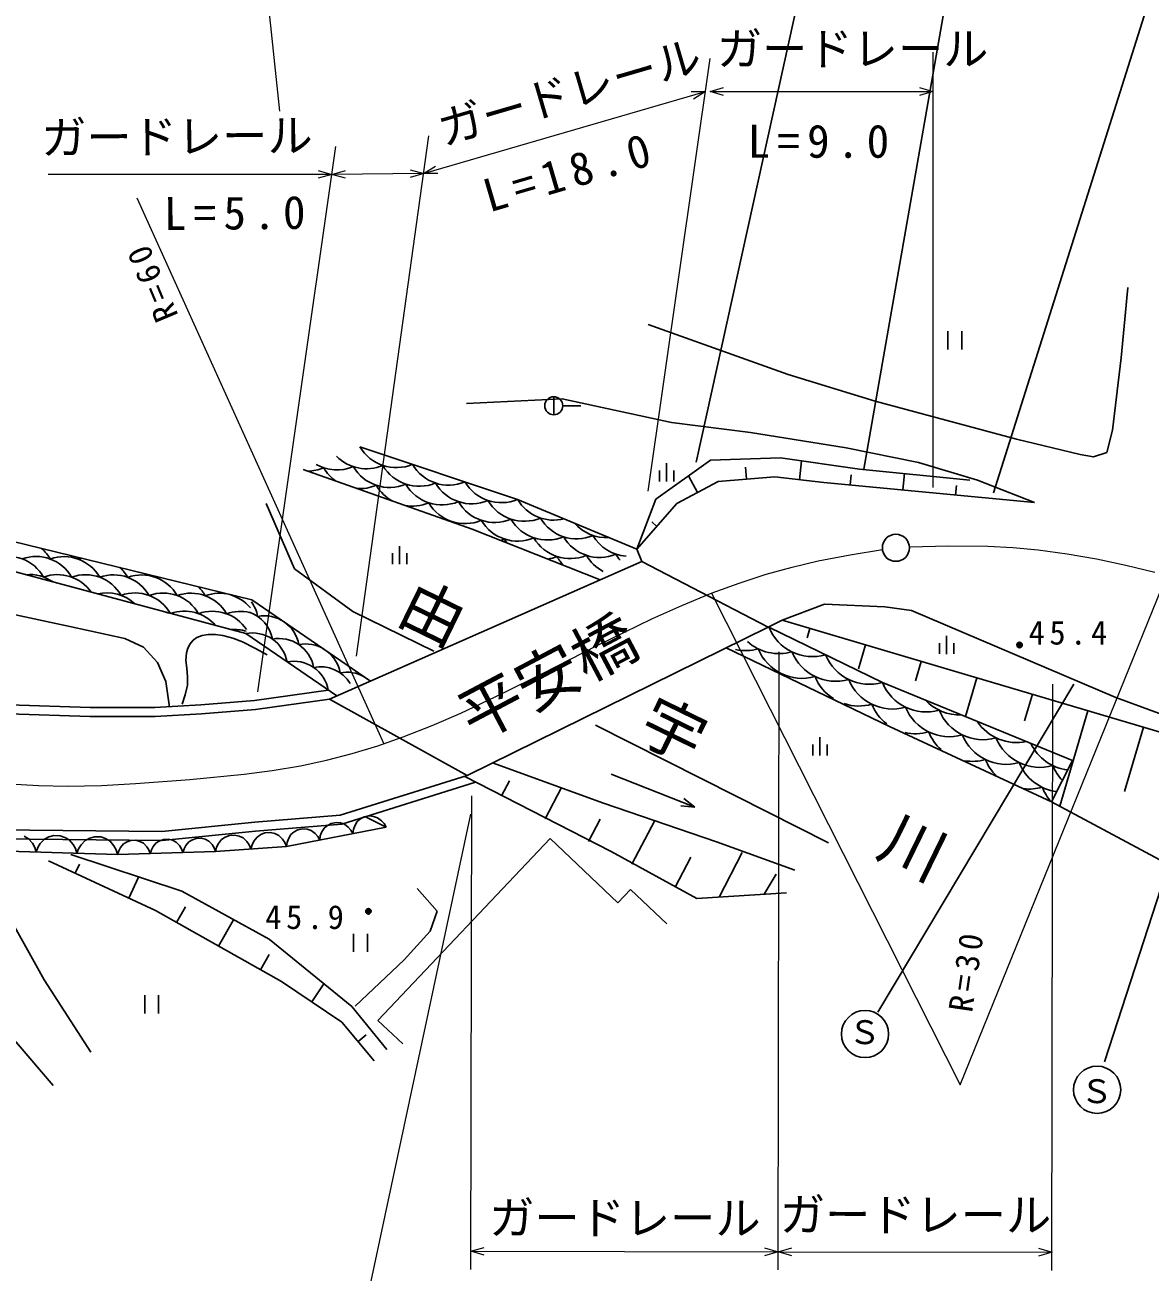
# Model space of a CAD drawing. Units: millimetres, scale not verified. Extents: x 40000 to 680000, y 20000 to 380000.
# Drawn here: x 421496 to 483676, y 250475 to 319401 of the extents above; entities that cross this region are included whole.
import ezdxf
from ezdxf.enums import TextEntityAlignment as Align

# ---------------------------------------------------------------- set-up
doc = ezdxf.new("R2010")
doc.units = ezdxf.units.MM
doc.header["$LTSCALE"] = 1000
doc.linetypes.add('CHAIN', pattern=[18.5, 12, -1.5, 3.5, -1.5])
for name, color, linetype, lineweight in [('M-BGD', 7, 'Continuous', 25), ('M-BMK', 2, 'CHAIN', 13), ('M-BMK-SRVR', 3, 'Continuous', 25), ('M-STR-HTXT', 7, 'Continuous', 13), ('M-STR-STR1', 1, 'Continuous', 25), ('M-STR-STRC', 7, 'Continuous', 25)]:
    doc.layers.add(name, color=color, linetype=linetype, lineweight=lineweight)
doc.layers.add('M-BGD-HTXT', color=7, linetype='Continuous')
doc.styles.add('ＭＳ ゴシック', font='')
doc.styles.get('ＭＳ ゴシック').set_extended_font_data('MS Gothic')

msp = doc.modelspace()

# ---------------------------------------------------------------- linework, layer by layer
at = {"layer": 'M-BGD'}
for p, q in [((482086, 301007), (482455, 304884)), ((455930, 302853), (463684, 300084)), ((472500, 302471), (472500, 301471)), ((473267, 301471), (473267, 302471)), ((481594, 297007), (482086, 301007)), ((463684, 300084), (468485, 298607)), ((445898, 298484), (451191, 298730)), ((450723, 298853), (450723, 297858)), ((451191, 298730), (457222, 297437)), ((468485, 298607), (476301, 296514)), ((451223, 298355), (452223, 298355)), ((457222, 297437), (461592, 296884)), ((461592, 296884), (466885, 296022)), ((476301, 296514), (479809, 295653)), ((481286, 295776), (481594, 297007)), ((440007, 296086), (448717, 293182)), ((466885, 296022), (470885, 295222)), ((480547, 295530), (481286, 295776)), ((456361, 293191), (459376, 295345)), ((456956, 295173), (456956, 294173)), ((459376, 295345), (463253, 295468)), ((463253, 295468), (467623, 294853)), ((464300, 294268), (464417, 295304)), ((470885, 295222), (474147, 294237)), ((479809, 295653), (480547, 295530)), ((436868, 294830), (446206, 291535)), ((456556, 294776), (456556, 294176)), ((457356, 294776), (457356, 294176)), ((458668, 293560), (458170, 294483)), ((462946, 294422), (459807, 294176)), ((461376, 294299), (461324, 294963)), ((465654, 294114), (462946, 294422)), ((467108, 293976), (467161, 294538)), ((467623, 294853), (473716, 294237)), ((470016, 293699), (470102, 294602)), ((459807, 294176), (457530, 292945)), ((477285, 293006), (465654, 294114)), ((472924, 293422), (472974, 293954)), ((474147, 294237), (477285, 293006)), ((434828, 292947), (436397, 289338)), ((448717, 293182), (455308, 290436)), ((455308, 290436), (456361, 293191)), ((457530, 292945), (455308, 290436)), ((456419, 291690), (456136, 291941)), ((418630, 291392), (434035, 287637)), ((446206, 291535), (453292, 288733)), ((441800, 290203), (441800, 289603)), ((442200, 290601), (442200, 289601)), ((442600, 290203), (442600, 289603)), ((455308, 290436), (455595, 289747)), ((433703, 285760), (418244, 289901)), ((436397, 289338), (439615, 286983)), ((434035, 287637), (440585, 283138)), ((420456, 286915), (423970, 286155)), ((439615, 286983), (444087, 284786)), ((463346, 286498), (465681, 287392)), ((465681, 287392), (469009, 287243)), ((469009, 287243), (470499, 287044)), ((470499, 287044), (481776, 282226)), ((423970, 286155), (427010, 285490)), ((462563, 286118), (463346, 286498)), ((468883, 283060), (462606, 286120)), ((463346, 286498), (484853, 280137)), ((427010, 285490), (428054, 285015)), ((430623, 285205), (430791, 285395)), ((430791, 285395), (431003, 285544)), ((431003, 285544), (431293, 285654)), ((431293, 285654), (431613, 285709)), ((431613, 285709), (432026, 285714)), ((432026, 285714), (432434, 285659)), ((432434, 285659), (432987, 285509)), ((432987, 285509), (433518, 285302)), ((438729, 282320), (433703, 285760)), ((464882, 286043), (464729, 285524)), ((472430, 285634), (472430, 284634)), ((428054, 285015), (428814, 284160)), ((430395, 284279), (430417, 284703)), ((430417, 284703), (430489, 284957)), ((430489, 284957), (430623, 285205)), ((433518, 285302), (434208, 284964)), ((434208, 284964), (434890, 284585)), ((460248, 284977), (469275, 280628)), ((467955, 285135), (467563, 283809)), ((472030, 285237), (472030, 284637)), ((472830, 285237), (472830, 284637)), ((428814, 284160), (429289, 283115)), ((430434, 283852), (430395, 284279)), ((471027, 284226), (470710, 283154)), ((430484, 283371), (430434, 283852)), ((430473, 282908), (430484, 283371)), ((474100, 283318), (473467, 281179)), ((429289, 283115), (429479, 281691)), ((430355, 282373), (430473, 282908)), ((434184, 282073), (438262, 282640)), ((479398, 278744), (468883, 283060)), ((430179, 281858), (430355, 282373)), ((431225, 281824), (434184, 282073)), ((434239, 281576), (438330, 282145)), ((477172, 282409), (476737, 280937)), ((481776, 282226), (485054, 281034)), ((420597, 281325), (425083, 281183)), ((420623, 281824), (425091, 281683)), ((425091, 281683), (428672, 281683)), ((428672, 281683), (431225, 281824)), ((428686, 281183), (431260, 281326)), ((431260, 281326), (434239, 281576)), ((480244, 281500), (478683, 276221)), ((425083, 281183), (428686, 281183)), ((453032, 280706), (460801, 276783)), ((469275, 280628), (478221, 276469)), ((483317, 280592), (482267, 277041)), ((465430, 280029), (465430, 279029)), ((465030, 279632), (465030, 279032)), ((465830, 279632), (465830, 279032)), ((447334, 278613), (453469, 276382)), ((478221, 276469), (479398, 278744)), ((438910, 275719), (445935, 277923)), ((445798, 277855), (453886, 273724)), ((458524, 276173), (453886, 277997)), ((439006, 275225), (446403, 277546)), ((447840, 276793), (448274, 277618)), ((450238, 275532), (451143, 277254)), ((409608, 276495), (423050, 260788)), ((457905, 276648), (458524, 276173)), ((460801, 276783), (465901, 274193)), ((478221, 276469), (492329, 268902)), ((434193, 275340), (438910, 275719)), ((453469, 276382), (459723, 274245)), ((458524, 276173), (457748, 276249)), ((429062, 274824), (434193, 275340)), ((434238, 274842), (439006, 275225)), ((441458, 275065), (435949, 273997)), ((438209, 275164), (438029, 275015)), ((438412, 275275), (438209, 275164)), ((438696, 275330), (438412, 275275)), ((438926, 275303), (438696, 275330)), ((439149, 275232), (438926, 275303)), ((439367, 275064), (439149, 275232)), ((439512, 274907), (439367, 275064)), ((439725, 275134), (439654, 274934)), ((439865, 275371), (439725, 275134)), ((440046, 275520), (439865, 275371)), ((440248, 275631), (440046, 275520)), ((440533, 275686), (440248, 275631)), ((441458, 275065), (440314, 275635)), ((440762, 275659), (440533, 275686)), ((440986, 275588), (440762, 275659)), ((441204, 275420), (440986, 275588)), ((441349, 275263), (441204, 275420)), ((441458, 275065), (441349, 275263)), ((452635, 274271), (453288, 275512)), ((455033, 273010), (456303, 275426)), ((419729, 274927), (429062, 274824)), ((419785, 274426), (429084, 274323)), ((421695, 274426), (421451, 274569)), ((421907, 274172), (421695, 274426)), ((422573, 274400), (422346, 274159)), ((422825, 274527), (422573, 274400)), ((423092, 274604), (422825, 274527)), ((423441, 274593), (423092, 274604)), ((423703, 274501), (423441, 274593)), ((423947, 274358), (423703, 274501)), ((424159, 274103), (423947, 274358)), ((424826, 274331), (424598, 274090)), ((425077, 274459), (424826, 274331)), ((425345, 274535), (425077, 274459)), ((425694, 274525), (425345, 274535)), ((425956, 274432), (425694, 274525)), ((426199, 274289), (425956, 274432)), ((427354, 274331), (427144, 274256)), ((427633, 274340), (427354, 274331)), ((427847, 274279), (427633, 274340)), ((429156, 274388), (428946, 274314)), ((429084, 274323), (434238, 274842)), ((429435, 274397), (429156, 274388)), ((429649, 274336), (429435, 274397)), ((429851, 274234), (429649, 274336)), ((430749, 274371), (430554, 274257)), ((430958, 274445), (430749, 274371)), ((431238, 274454), (430958, 274445)), ((431451, 274394), (431238, 274454)), ((431653, 274292), (431451, 274394)), ((432361, 274382), (432185, 274152)), ((432569, 274514), (432361, 274382)), ((432795, 274604), (432569, 274514)), ((433099, 274626), (432795, 274604)), ((433335, 274568), (433099, 274626)), ((433559, 274466), (433335, 274568)), ((433765, 274263), (433559, 274466)), ((434324, 274519), (434148, 274290)), ((434532, 274652), (434324, 274519)), ((434757, 274742), (434532, 274652)), ((435062, 274763), (434757, 274742)), ((435297, 274706), (435062, 274763)), ((435522, 274603), (435297, 274706)), ((435728, 274401), (435522, 274603)), ((435859, 274218), (435728, 274401)), ((436052, 274422), (435981, 274223)), ((436192, 274659), (436052, 274422)), ((436373, 274808), (436192, 274659)), ((436575, 274919), (436373, 274808)), ((436860, 274974), (436575, 274919)), ((437089, 274947), (436860, 274974)), ((437312, 274876), (437089, 274947)), ((437531, 274709), (437312, 274876)), ((437676, 274551), (437531, 274709)), ((437785, 274353), (437676, 274551)), ((437818, 274578), (437785, 274353)), ((437889, 274778), (437818, 274578)), ((438029, 275015), (437889, 274778)), ((439622, 274709), (439512, 274907)), ((439654, 274934), (439622, 274709)), ((450525, 274432), (441001, 264383)), ((454263, 270890), (450525, 274432)), ((426617, 273550), (419860, 273755)), ((422035, 273948), (421907, 274172)), ((422112, 273687), (422035, 273948)), ((422210, 273943), (422112, 273687)), ((422346, 274159), (422210, 273943)), ((424288, 273880), (424159, 274103)), ((424364, 273618), (424288, 273880)), ((424462, 273874), (424364, 273618)), ((424598, 274090), (424462, 273874)), ((426412, 274035), (426199, 274289)), ((426540, 273811), (426412, 274035)), ((426617, 273550), (426540, 273811)), ((426682, 273759), (426617, 273550)), ((432023, 273722), (426617, 273550)), ((426780, 273938), (426682, 273759)), ((426949, 274142), (426780, 273938)), ((427144, 274256), (426949, 274142)), ((428049, 274177), (427847, 274279)), ((428231, 273984), (428049, 274177)), ((428345, 273812), (428231, 273984)), ((428419, 273607), (428345, 273812)), ((428484, 273817), (428419, 273607)), ((428582, 273996), (428484, 273817)), ((428752, 274199), (428582, 273996)), ((428946, 274314), (428752, 274199)), ((430033, 274042), (429851, 274234)), ((430147, 273869), (430033, 274042)), ((430221, 273664), (430147, 273869)), ((430286, 273874), (430221, 273664)), ((430384, 274053), (430286, 273874)), ((430554, 274257), (430384, 274053)), ((431835, 274099), (431653, 274292)), ((431949, 273927), (431835, 274099)), ((432023, 273722), (431949, 273927)), ((435949, 273997), (432023, 273722)), ((432086, 273953), (432023, 273722)), ((432185, 274152), (432086, 273953)), ((433896, 274080), (433765, 274263)), ((433986, 273859), (433896, 274080)), ((434049, 274091), (433986, 273859)), ((434148, 274290), (434049, 274091)), ((435949, 273997), (435859, 274218)), ((435981, 274223), (435949, 273997)), ((453886, 273724), (458629, 271118)), ((459723, 274245), (464049, 272681)), ((459866, 271196), (461130, 273672)), ((422794, 273205), (428717, 270450)), ((430163, 271518), (424034, 273550)), ((424275, 272516), (424505, 273012)), ((457430, 271748), (458302, 273406)), ((427236, 271139), (427780, 272308)), ((462342, 271352), (463006, 272473)), ((444285, 270426), (443168, 271674)), ((454959, 271625), (454263, 270890)), ((454959, 271625), (456970, 269719)), ((420177, 270898), (422553, 266628)), ((434985, 268866), (430163, 271518)), ((458629, 271118), (463580, 271431)), ((428717, 270450), (435673, 266525)), ((429877, 269796), (430362, 270657)), ((443891, 269309), (444285, 270426)), ((432195, 268487), (433019, 269947)), ((439565, 265147), (434985, 268866)), ((439652, 269173), (439652, 268173)), ((440419, 268173), (440419, 269173)), ((442446, 267733), (443891, 269309)), ((434514, 267179), (434994, 268030)), ((439753, 265171), (442446, 267733)), ((422553, 266628), (425136, 262633)), ((435673, 266525), (439014, 264286)), ((437343, 265405), (438014, 266406)), ((428114, 265774), (428114, 264774)), ((428881, 264774), (428881, 265774)), ((441493, 262771), (439565, 265147)), ((439014, 264286), (440804, 262151)), ((441001, 264383), (442371, 263085)), ((439909, 263219), (440345, 263584))]:
    msp.add_line(p, q, dxfattribs=at)
for centre, radius in [((450723, 298355), 498), ((476462, 285134), 150), ((476462, 285134), 131), ((476462, 285134), 112), ((476462, 285134), 93.8), ((476462, 285134), 75), ((476462, 285134), 56.3), ((476462, 285133), 37.5), ((476462, 285134), 18.8), ((440477, 270414), 150), ((440477, 270414), 131), ((440477, 270414), 112), ((440477, 270414), 93.8), ((440477, 270414), 75), ((440477, 270414), 56.3), ((440477, 270413), 37.5), ((440477, 270414), 18.8)]:
    msp.add_circle(centre, radius, dxfattribs=at)
for centre, radius, start, end in [((442009, 297252), 2317, 210.22675, 292.90338), ((438740, 297124), 2317, 240.07214, 292.90338), ((440374, 297188), 2317, 224.31787, 292.90338), ((443278, 296220), 2317, 210.22675, 292.90338), ((444912, 296284), 2317, 210.22675, 292.90338), ((437106, 297061), 2317, 270.1579, 292.90338), ((440009, 296093), 2317, 210.22675, 235.40918), ((441644, 296157), 2317, 210.22675, 292.90338), ((440009, 296093), 2317, 265.71069, 292.90338), ((442913, 295125), 2317, 210.22675, 241.82959), ((444547, 295189), 2317, 210.22675, 292.90338), ((446181, 295253), 2317, 210.22675, 292.90338), ((447815, 295316), 2317, 210.22675, 292.90338), ((442913, 295125), 2317, 259.29034, 292.90338), ((445816, 294157), 2317, 210.22675, 292.90338), ((447450, 294221), 2317, 210.22675, 292.90338), ((449084, 294285), 2317, 210.22675, 292.90338), ((450718, 294349), 2317, 210.22675, 284.53357), ((448719, 293190), 2317, 210.22675, 292.90338), ((450353, 293253), 2317, 210.22675, 292.90338), ((451988, 293317), 2317, 210.22675, 292.90338), ((453622, 293381), 2317, 220.68671, 274.07361), ((447085, 293126), 2317, 287.32312, 292.90338), ((449988, 292158), 2317, 210.22675, 216.70343), ((451622, 292222), 2317, 210.22675, 292.90338), ((453257, 292286), 2317, 210.22675, 292.90338), ((454891, 292349), 2317, 210.22675, 265.60327), ((420928, 288761), 2264, 29.71927, 49.00604), ((420561, 287765), 2264, 29.71927, 109.8042), ((422111, 287760), 2264, 29.71927, 109.8042), ((423661, 287754), 2264, 29.71927, 109.8042), ((422478, 288755), 2264, 29.71927, 33.10712), ((425211, 287748), 2264, 105.18726, 109.8042), ((449988, 292158), 2317, 280.15393, 292.90338), ((452892, 291190), 2317, 210.22675, 225.77582), ((454526, 291254), 2317, 210.22675, 242.44849), ((456160, 291318), 2317, 210.22675, 220.1626), ((421744, 286764), 2264, 54.84598, 95.16388), ((423294, 286758), 2264, 34.8302, 109.8042), ((424844, 286752), 2264, 29.71927, 109.8042), ((426394, 286746), 2264, 29.71927, 109.8042), ((425211, 287748), 2264, 29.71927, 47.41776), ((427944, 286740), 2264, 29.71927, 109.8042), ((429494, 286734), 2264, 106.69946, 109.8042), ((429494, 286734), 2264, 29.71927, 45.90555), ((426027, 285750), 2264, 46.84872, 103.1611), ((427577, 285744), 2264, 29.99667, 109.8042), ((429127, 285738), 2264, 29.71927, 109.8042), ((430677, 285733), 2264, 29.71927, 109.8042), ((432227, 285727), 2264, 40.23724, 109.8042), ((432445, 286366), 1942, 10.26965, 36.14584), ((428760, 284742), 2264, 72.78317, 77.22665), ((430310, 284737), 2264, 40.55176, 109.45807), ((431860, 284731), 2264, 33.70789, 109.8042), ((433410, 284725), 2264, 77.24005, 109.8042), ((433258, 285110), 1942, 10.26965, 70.3457), ((434724, 284806), 1942, 10.26965, 100.94449), ((465028, 287106), 2615, 202.12994, 285.8916), ((433043, 283729), 2264, 72.44818, 94.58524), ((434072, 283854), 1942, 10.26965, 100.94449), ((435537, 283550), 1942, 10.26965, 100.94449), ((437003, 283246), 1942, 58.28748, 100.94449), ((437003, 283246), 1942, 10.26965, 52.73776), ((461304, 287435), 2615, 258.27582, 285.8916), ((463166, 287270), 2615, 228.28046, 285.8916), ((464443, 285904), 2615, 202.12994, 285.8916), ((466305, 285740), 2615, 202.12994, 285.8916), ((436351, 282294), 1942, 10.26965, 100.94449), ((468167, 285575), 2615, 202.12994, 285.8916), ((437816, 281990), 1942, 31.4483, 100.94449), ((439282, 281686), 1942, 60.31958, 100.94449), ((467581, 284374), 2615, 202.12994, 237.53125), ((469443, 284210), 2615, 202.12994, 285.8916), ((471305, 284045), 2615, 202.12994, 285.8916), ((470029, 285411), 2615, 244.01074, 251.35803), ((473168, 283881), 2615, 223.52307, 271.8457), ((467581, 284374), 2615, 251.82037, 285.8916), ((470720, 282844), 2615, 202.12994, 232.2934), ((472582, 282680), 2615, 202.12994, 285.8916), ((474444, 282515), 2615, 202.12994, 285.8916), ((476306, 282351), 2615, 213.46069, 281.90808), ((470720, 282844), 2615, 257.05823, 285.8916), ((473859, 281314), 2615, 202.12994, 228.67145), ((475721, 281150), 2615, 202.12994, 285.8916), ((477583, 280985), 2615, 202.12994, 285.8916), ((479445, 280821), 2615, 205.52667, 263.0517), ((473859, 281314), 2615, 260.68018, 285.8916), ((476997, 279784), 2615, 202.12994, 225.71539), ((478859, 279619), 2615, 202.12994, 262.31183), ((480722, 279455), 2615, 202.12994, 223.69281), ((476997, 279784), 2615, 263.63623, 285.8916), ((480136, 278254), 2615, 202.12994, 222.95618)]:
    msp.add_arc(centre, radius, start, end, dxfattribs=at)
at = {"layer": 'M-BMK'}
for p, q in [((467098, 290121), (468883, 290418)), ((470375, 290566), (472535, 290609)), ((472535, 290609), (474701, 290592)), ((474701, 290592), (476095, 290521)), ((476095, 290521), (477497, 290388)), ((477497, 290388), (479103, 290170)), ((463891, 289440), (465332, 289781)), ((465332, 289781), (467098, 290121)), ((479103, 290170), (480710, 289890)), ((480710, 289890), (482335, 289553)), ((482335, 289553), (483944, 289158)), ((460959, 288554), (462465, 289041)), ((462465, 289041), (463891, 289440)), ((459483, 288014), (460959, 288554)), ((457799, 287324), (459483, 288014)), ((456146, 286583), (457799, 287324)), ((453122, 285108), (456146, 286583)), ((450131, 283582), (453122, 285108)), ((447866, 282446), (450131, 283582)), ((445580, 281367), (447866, 282446)), ((443996, 280681), (445580, 281367)), ((442390, 280051), (443996, 280681)), ((440995, 279565), (442390, 280051)), ((439588, 279138), (440995, 279565)), ((436716, 278460), (438154, 278768)), ((438154, 278768), (439588, 279138)), ((430608, 277703), (433607, 277991)), ((433607, 277991), (435161, 278195)), ((435161, 278195), (436716, 278460)), ((420637, 277459), (422245, 277362)), ((422245, 277362), (423854, 277326)), ((423854, 277326), (425730, 277371)), ((425730, 277371), (427604, 277475)), ((427604, 277475), (430608, 277703))]:
    msp.add_line(p, q, dxfattribs=at)
at = {"layer": 'M-BMK-SRVR'}
msp.add_circle((469628, 290503), 746, dxfattribs=at)
at = {"layer": 'M-STR-HTXT'}
for p, q in [((434276, 326969), (435555, 314645)), ((471679, 317902), (471679, 293833)), ((455943, 293634), (459358, 317540)), ((443529, 311182), (459098, 315721)), ((458317, 315718), (459098, 315721)), ((459098, 315721), (458438, 315306)), ((459358, 315721), (460108, 315935)), ((460108, 315505), (459358, 315721)), ((459358, 315721), (471679, 315721)), ((470929, 315937), (471679, 315721)), ((471679, 315721), (470929, 315507)), ((439824, 284507), (443820, 313272)), ((434358, 282549), (438680, 312689)), ((443529, 311182), (444190, 311597)), ((438458, 311140), (422783, 311140)), ((437708, 311356), (438458, 311140)), ((438458, 311140), (437708, 310926)), ((438458, 311140), (439206, 311360)), ((443529, 311182), (438458, 311140)), ((439210, 310931), (438458, 311140)), ((442786, 311392), (443538, 311182)), ((443538, 311182), (442789, 310962)), ((444310, 311185), (443529, 311182)), ((427679, 309840), (441327, 279675)), ((473174, 260816), (484607, 288975)), ((459437, 287996), (473174, 260816)), ((463122, 250594), (463176, 284756)), ((478256, 250570), (478307, 282970)), ((446168, 276796), (446127, 250621)), ((436553, 230854), (446133, 275775)), ((446129, 251621), (446879, 251833)), ((446878, 251404), (446129, 251621)), ((446129, 251621), (463123, 251594)), ((463123, 251594), (462373, 251381)), ((462374, 251811), (463123, 251594)), ((463123, 251594), (463874, 251806)), ((463873, 251377), (463123, 251594)), ((463123, 251594), (478258, 251570)), ((477508, 251787), (478258, 251570)), ((478258, 251570), (477507, 251358))]:
    msp.add_line(p, q, dxfattribs=at)
at = {"layer": 'M-STR-STR1'}
for p, q in [((438330, 282145), (455595, 289747)), ((455595, 289747), (462563, 286118)), ((462563, 286118), (445935, 277923)), ((445935, 277923), (438330, 282145))]:
    msp.add_line(p, q, dxfattribs=at)
at = {"layer": 'M-STR-STRC'}
for p, q in [((458591, 295235), (465767, 327727)), ((467855, 294843), (473597, 327596)), ((475032, 293538), (484950, 324987)), ((479469, 282969), (468638, 264830)), ((481165, 262090), (486907, 279837))]:
    msp.add_line(p, q, dxfattribs=at)
for centre in [(467923, 263629), (480749, 260550)]:
    msp.add_circle(centre, 1304, dxfattribs=at)

# ---------------------------------------------------------------- texts
at = {"layer": 'M-BGD', "char_height": 1320, "attachment_point": 7, "style": 'ＭＳ ゴシック'}
for s, insert in [('\\T1.28;45.4', (476962, 285134)), ('\\T1.28;45.9', (434777, 269414))]:
    msp.add_mtext(s, dxfattribs=dict(at, insert=insert))
at = {"layer": 'M-BGD-HTXT', "insert": (441778, 286232), "char_height": 2566, "attachment_point": 7, "rotation": 334, "style": 'ＭＳ ゴシック'}
msp.add_mtext('\\T2.11;由\u3000宇\u3000川', dxfattribs=at)
at = {"layer": 'M-STR-HTXT', "style": 'ＭＳ ゴシック'}
msp.add_text('ガードレール', height=1833, dxfattribs=at).set_placement((459741, 316621), align=Align.BOTTOM_LEFT)
for rotation, p in [(16.3, (444787, 312198)), (0.5, (422410, 311706)), (359.9, (447150, 252014)), (359.9, (463214, 252189))]:
    msp.add_text('ガードレール', height=1833, rotation=rotation, dxfattribs=at).set_placement(p, align=Align.BOTTOM_LEFT)
at = {"layer": 'M-STR-HTXT', "insert": (461429, 312031), "char_height": 1833, "attachment_point": 7, "style": 'ＭＳ ゴシック'}
msp.add_mtext('\\T1.32;L=9.0', dxfattribs=at)
at = {"layer": 'M-STR-HTXT', "attachment_point": 7, "style": 'ＭＳ ゴシック'}
for s, insert, char_height, rotation in [('\\T1.32;L=18.0', (447160, 309003), 1833, 16.3), ('\\T1.32;L=5.0', (429179, 308034), 1833, 0.5), ('\\T1.28;R=60', (430012, 303350), 1320, 112.8), ('\\T1.28;R=30', (473860, 264775), 1320, 81.7)]:
    msp.add_mtext(s, dxfattribs=dict(at, insert=insert, char_height=char_height, rotation=rotation))
at = {"layer": 'M-STR-STR1', "style": 'ＭＳ ゴシック'}
msp.add_text('平安橋', height=2566, rotation=27.9, dxfattribs=at).set_placement((446710, 279093), align=Align.BOTTOM_LEFT)
at = {"layer": 'M-STR-STRC', "style": 'ＭＳ ゴシック'}
for p in [(466996, 262677), (479822, 259415)]:
    msp.add_text('Ｓ', height=1320, dxfattribs=at).set_placement(p, align=Align.BOTTOM_LEFT)

doc.saveas('drawing.dxf')
